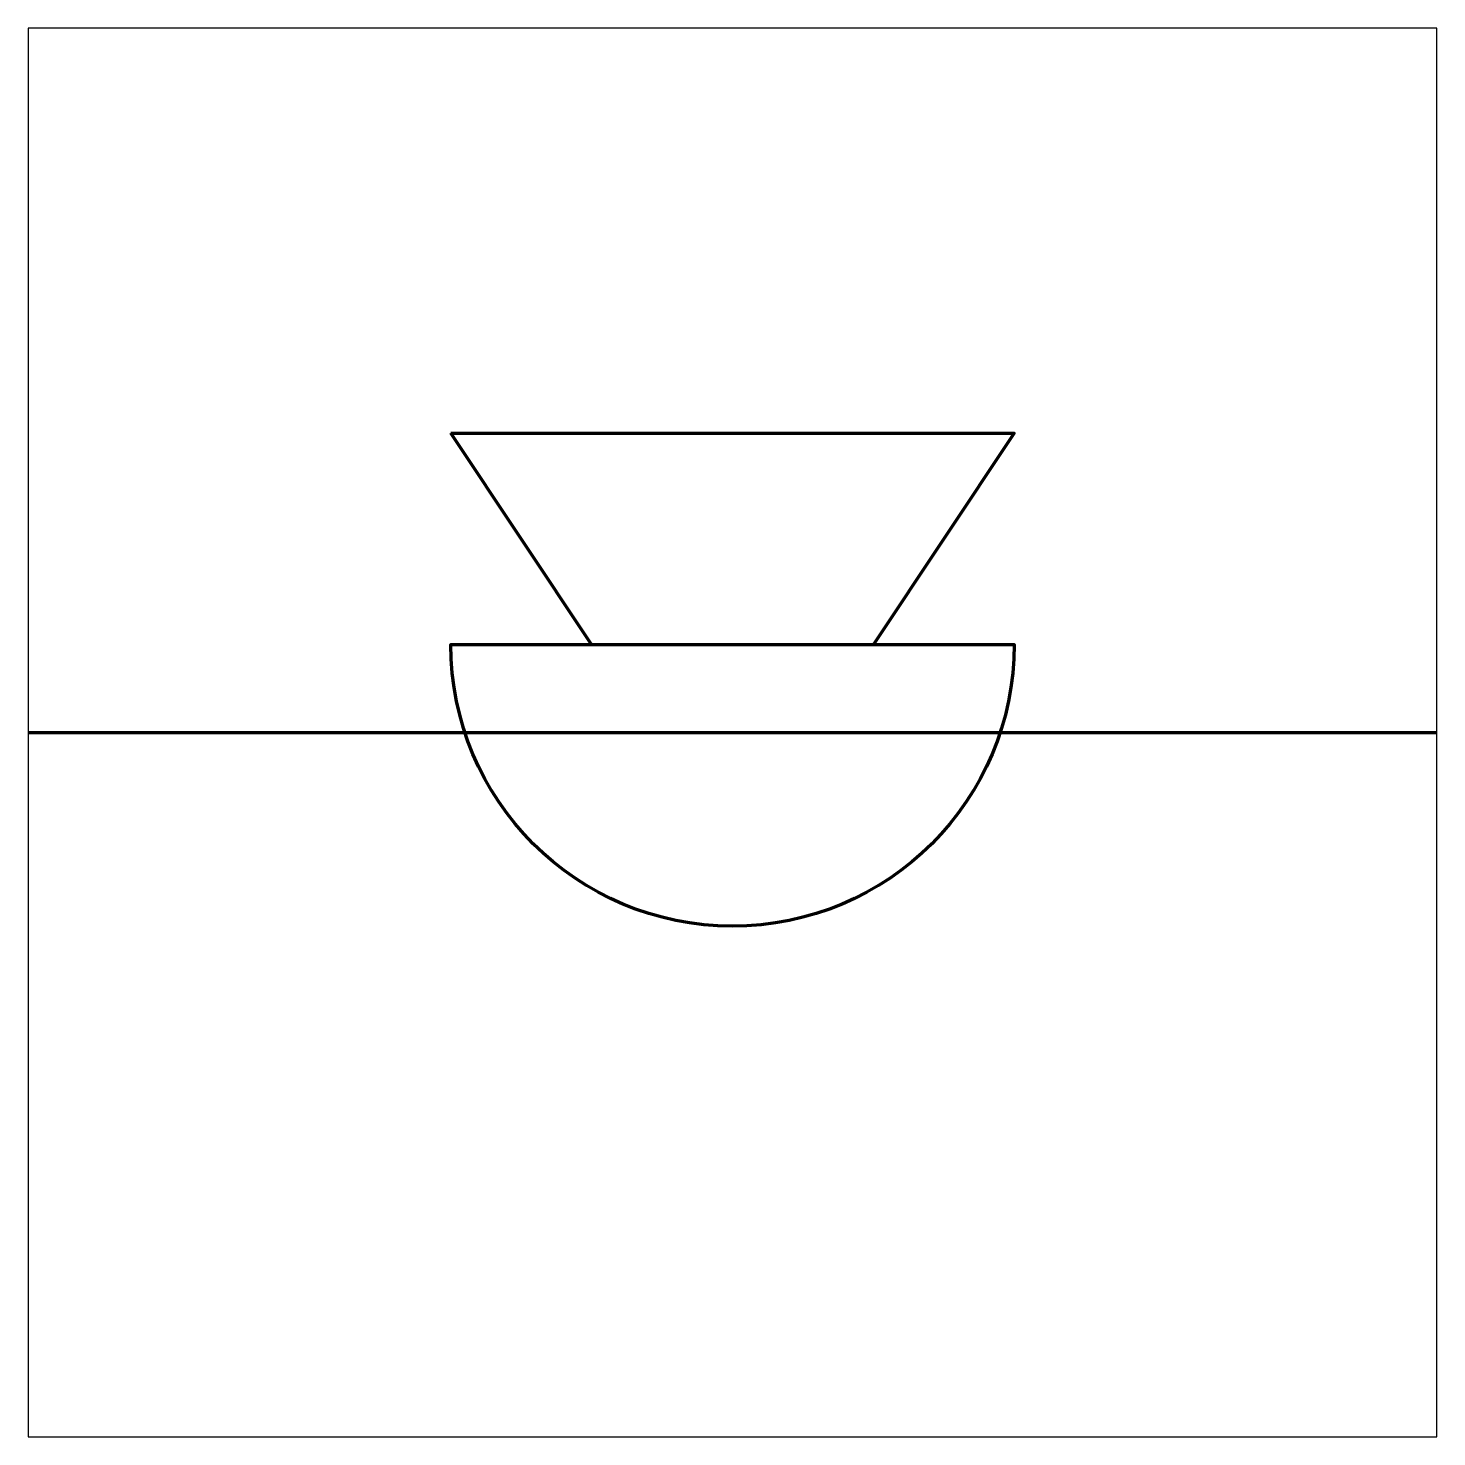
# Model space of a CAD drawing. Header units: centimetres. Extents: x -11.5 to -9.5, y -15.85 to -13.85.
import ezdxf

# ---------------------------------------------------------------- set-up
doc = ezdxf.new("R2010")
doc.units = ezdxf.units.CM
doc.header["$MEASUREMENT"] = 0
doc.layers.add('Layer 1', color=7, linetype='Continuous')

msp = doc.modelspace()

# ---------------------------------------------------------------- linework, layer by layer
at = {"layer": 'Layer 1', "color": 7}
msp.add_open_spline([(-11.5, -13.85), (-11.5, -13.85), (-9.5, -13.85), (-9.5, -13.85), (-9.5, -13.85), (-9.5, -13.85), (-9.5, -15.85), (-9.5, -15.85), (-9.5, -15.85), (-9.5, -15.85), (-11.5, -15.85), (-11.5, -15.85), (-11.5, -15.85), (-11.5, -15.85), (-11.5, -13.85), (-11.5, -13.85)], degree=3, knots=[0, 0, 0, 0, 0.25, 0.25, 0.25, 0.25, 0.5, 0.5, 0.5, 0.5, 0.75, 0.75, 0.75, 0.75, 1, 1, 1, 1], dxfattribs=at)
at = {"layer": 'Layer 1', "color": 250, "lineweight": 106}
for points in [[(-10.70001, -14.72502), (-10.70001, -14.72502), (-10.90001, -14.42502), (-10.90001, -14.42502)], [(-11.5, -14.85), (-11.5, -14.85), (-9.5, -14.85), (-9.5, -14.85)]]:
    msp.add_open_spline(points, degree=3, dxfattribs=at)
msp.add_open_spline([(-10.90001, -14.42502), (-10.90001, -14.42502), (-10.1, -14.42502), (-10.1, -14.42502), (-10.1, -14.42502), (-10.1, -14.42502), (-10.3, -14.72502), (-10.3, -14.72502)], degree=3, knots=[0, 0, 0, 0, 0.5, 0.5, 0.5, 0.5, 1, 1, 1, 1], dxfattribs=at)
at = {"layer": 'Layer 1', "color": 7, "lineweight": 106}
msp.add_open_spline([(-10.50001, -14.72502), (-10.50001, -14.72502), (-10.89996, -14.72502), (-10.89996, -14.72502), (-10.89996, -14.72502), (-10.89996, -14.94591), (-10.72086, -15.12501), (-10.50001, -15.12501), (-10.50001, -15.12501), (-10.27912, -15.12501), (-10.10002, -14.94591), (-10.10002, -14.72502), (-10.10002, -14.72502), (-10.10002, -14.72502), (-10.50001, -14.72502), (-10.50001, -14.72502)], degree=3, knots=[0, 0, 0, 0, 0.25, 0.25, 0.25, 0.25, 0.5, 0.5, 0.5, 0.5, 0.75, 0.75, 0.75, 0.75, 1, 1, 1, 1], dxfattribs=at)

doc.saveas('drawing.dxf')
